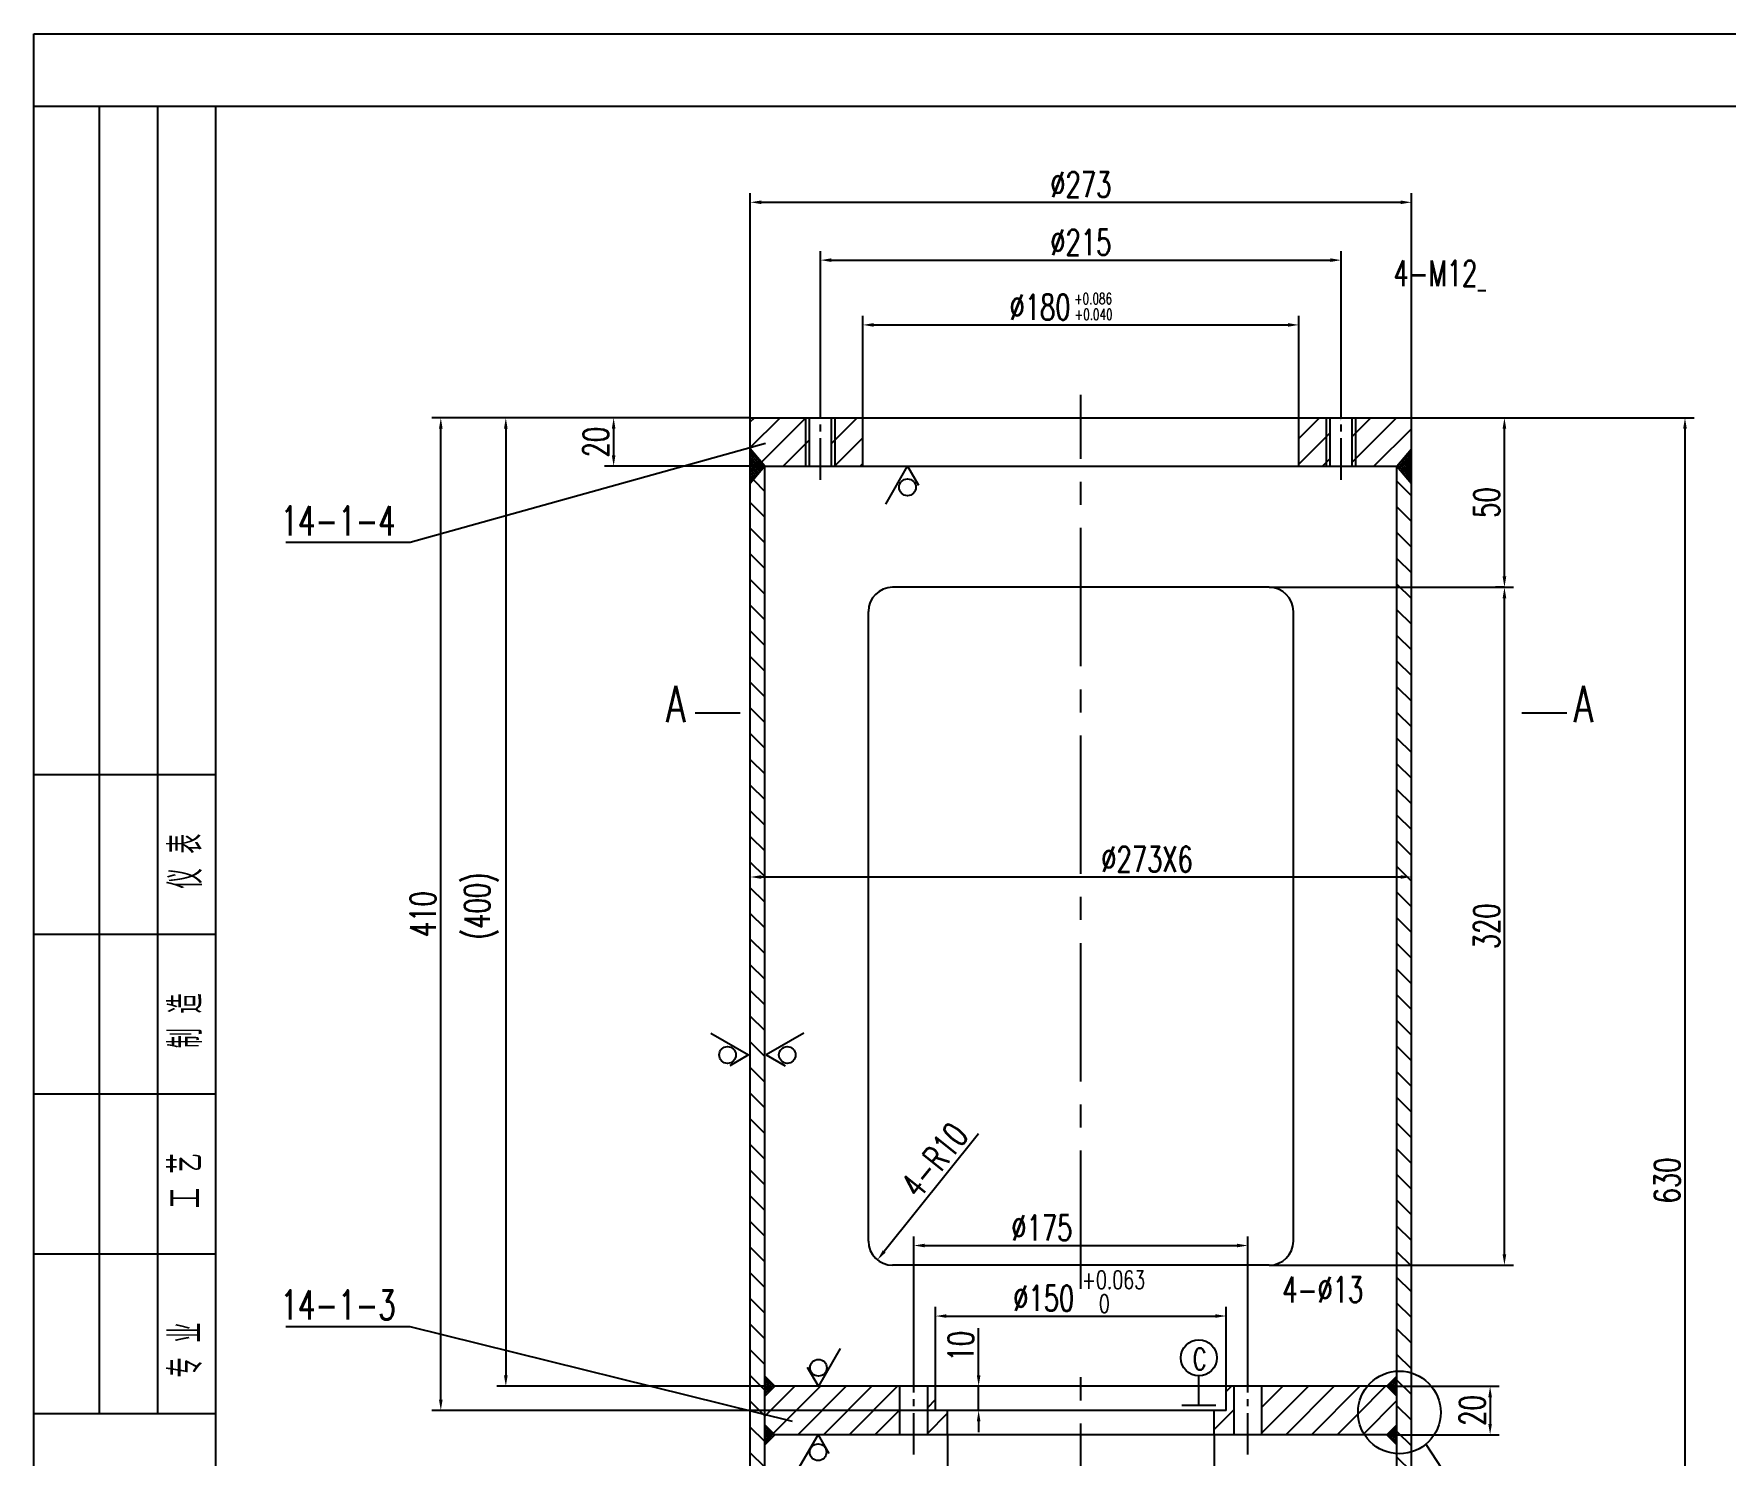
# Model space of a CAD drawing. Extents: x 946 to 3405, y -336 to 946.
# Drawn here: x 1799.7 to 2032.5, y 62.6 to 258.3 of the extents above; entities that cross this region are included whole.
import ezdxf

# ---------------------------------------------------------------- set-up
doc = ezdxf.new("R2010")
doc.units = 0
doc.header["$MEASUREMENT"] = 0
doc.linetypes.add('CENTER2', pattern=[28.575, 19.05, -3.175, 3.175, -3.175])
doc.layers.get('0').update_dxf_attribs({"linetype": 'CONTINUOUS'})
doc.layers.get('DEFPOINTS').update_dxf_attribs({"linetype": 'CONTINUOUS'})
for name, color, linetype in [('中心线', 1, 'CENTER2'), ('图层1', 4, 'CONTINUOUS'), ('标注线', 3, 'CONTINUOUS'), ('粗实线', 7, 'CONTINUOUS'), ('细实线', 4, 'CONTINUOUS')]:
    doc.layers.add(name, color=color, linetype=linetype)
doc.styles.add('STYLE1', font='romans.shx', dxfattribs={"width": 0.7, "height": 3.5, "bigfont": 'hz129.shx'})
doc.dimstyles.get("Standard").update_dxf_attribs({"dimtxt": 2.5, "dimasz": 2.5, "dimexe": 1.25, "dimexo": 0.625, "dimtad": 1, "dimdec": 0, "dimlfac": 4, "dimzin": 4, "dimdsep": 46, "dimtxsty": 'STYLE1', "dimcen": 0, "dimclrd": 256, "dimclre": 256, "dimclrt": 256, "dimadec": 0, "dimazin": 0, "dimtfac": 1, "dimtdec": 0, "dimtmove": 0, "dimatfit": 3, "dimfxl": 1, "dimtolj": 1, "dimtzin": 0, "dimarcsym": 0})
pattern_1 = [(45, (411.9142, 2634.7571), (-1.767767, 1.767767), [])]
pattern_2 = [(135, (411.9142, 2634.7571), (-1.767767, -1.767767), [])]

# ---------------------------------------------------------------- blocks, each defined once
blk = doc.blocks.new('*D51')
at = {"layer": 'DEFPOINTS', "color": 0}
for p in [(1973.85, 218.19), (1913.85, 205.39), (1973.85, 205.39)]:
    blk.add_point(p, dxfattribs=at)
at = {"layer": '标注线', "lineweight": -2}
for p, q in [((1913.85, 205.39), (1913.85, 219.44)), ((1973.85, 205.39), (1973.85, 219.44)), ((1915.35, 218.19), (1972.35, 218.19))]:
    blk.add_line(p, q, dxfattribs=at)
at = {"layer": '标注线'}
for points in [[(1915.35, 218.44), (1915.35, 217.94), (1913.85, 218.19)], [(1972.35, 218.44), (1972.35, 217.94), (1973.85, 218.19)]]:
    blk.add_solid(points, dxfattribs=at)
at = {"layer": '标注线', "insert": (1938.23, 220.64), "char_height": 3.5, "attachment_point": 5, "style": 'STYLE1'}
blk.add_mtext('\\A1;%%C180', dxfattribs=at)
blk = doc.blocks.new('*D52')
at = {"layer": 'DEFPOINTS', "color": 0}
for p in [(1979.68, 227.11), (1908.01, 205.39), (1979.68, 205.39)]:
    blk.add_point(p, dxfattribs=at)
at = {"layer": '标注线', "lineweight": -2}
for p, q in [((1908.01, 205.39), (1908.01, 228.36)), ((1979.68, 205.39), (1979.68, 228.36)), ((1909.51, 227.11), (1978.18, 227.11))]:
    blk.add_line(p, q, dxfattribs=at)
at = {"layer": '标注线'}
for points in [[(1909.51, 227.36), (1909.51, 226.86), (1908.01, 227.11)], [(1978.18, 227.36), (1978.18, 226.86), (1979.68, 227.11)]]:
    blk.add_solid(points, dxfattribs=at)
at = {"layer": '标注线', "insert": (1943.85, 229.56), "char_height": 3.5, "attachment_point": 5, "style": 'STYLE1'}
blk.add_mtext('\\A1;%%C215', dxfattribs=at)
blk = doc.blocks.new('*D53')
at = {"layer": 'DEFPOINTS', "color": 0}
for p in [(1989.35, 235.07), (1898.35, 205.39), (1989.35, 205.39)]:
    blk.add_point(p, dxfattribs=at)
at = {"layer": '标注线', "lineweight": -2}
for p, q in [((1898.35, 205.39), (1898.35, 236.32)), ((1989.35, 205.39), (1989.35, 236.32)), ((1899.85, 235.07), (1987.85, 235.07))]:
    blk.add_line(p, q, dxfattribs=at)
at = {"layer": '标注线'}
for points in [[(1899.85, 235.32), (1899.85, 234.82), (1898.35, 235.07)], [(1987.85, 235.32), (1987.85, 234.82), (1989.35, 235.07)]]:
    blk.add_solid(points, dxfattribs=at)
at = {"layer": '标注线', "insert": (1943.85, 237.52), "char_height": 3.5, "attachment_point": 5, "style": 'STYLE1'}
blk.add_mtext('\\A1;%%C273', dxfattribs=at)
blk = doc.blocks.new('*D54')
at = {"layer": 'DEFPOINTS', "color": 0}
for p in [(1898.35, 205.39), (1879.54, 198.73), (1900.35, 198.73)]:
    blk.add_point(p, dxfattribs=at)
at = {"layer": '标注线', "lineweight": -2}
for p, q in [((1898.35, 205.39), (1878.29, 205.39)), ((1879.54, 203.89), (1879.54, 200.23)), ((1900.35, 198.73), (1878.29, 198.73))]:
    blk.add_line(p, q, dxfattribs=at)
at = {"layer": '标注线'}
for points in [[(1879.29, 203.89), (1879.79, 203.89), (1879.54, 205.39)], [(1879.29, 200.23), (1879.79, 200.23), (1879.54, 198.73)]]:
    blk.add_solid(points, dxfattribs=at)
at = {"layer": '标注线', "insert": (1877.09, 202.06), "char_height": 3.5, "attachment_point": 5, "rotation": 90, "style": 'STYLE1'}
blk.add_mtext('\\A1;20', dxfattribs=at)
blk = doc.blocks.new('*D55')
at = {"layer": 'DEFPOINTS', "color": 0}
for p in [(1879.54, 205.39), (1864.7, 72.06), (1900.35, 72.06)]:
    blk.add_point(p, dxfattribs=at)
at = {"layer": '标注线', "lineweight": -2}
for p, q in [((1879.54, 205.39), (1863.45, 205.39)), ((1864.7, 203.89), (1864.7, 73.56)), ((1900.35, 72.06), (1863.45, 72.06))]:
    blk.add_line(p, q, dxfattribs=at)
at = {"layer": '标注线'}
for points in [[(1864.45, 203.89), (1864.95, 203.89), (1864.7, 205.39)], [(1864.45, 73.56), (1864.95, 73.56), (1864.7, 72.06)]]:
    blk.add_solid(points, dxfattribs=at)
at = {"layer": '标注线', "insert": (1861.34, 138.2), "char_height": 3.5, "attachment_point": 5, "rotation": 90, "style": 'STYLE1'}
blk.add_mtext('\\A1;(400)', dxfattribs=at)
blk = doc.blocks.new('*D56')
at = {"layer": 'DEFPOINTS', "color": 0}
for p in [(1855.75, 205.39), (1870.72, 205.39), (1925.51, 68.73)]:
    blk.add_point(p, dxfattribs=at)
at = {"layer": '标注线', "lineweight": -2}
for p, q in [((1870.72, 205.39), (1854.5, 205.39)), ((1855.75, 70.23), (1855.75, 203.89)), ((1925.51, 68.73), (1854.5, 68.73))]:
    blk.add_line(p, q, dxfattribs=at)
at = {"layer": '标注线'}
for points in [[(1855.5, 203.89), (1856, 203.89), (1855.75, 205.39)], [(1855.5, 70.23), (1856, 70.23), (1855.75, 68.73)]]:
    blk.add_solid(points, dxfattribs=at)
at = {"layer": '标注线', "insert": (1853.3, 137.06), "char_height": 3.5, "attachment_point": 5, "rotation": 90, "style": 'STYLE1'}
blk.add_mtext('\\A1;410', dxfattribs=at)
blk = doc.blocks.new('*D57')
at = {"layer": 'DEFPOINTS', "color": 0}
for p in [(1989.35, 142.18), (1898.35, 137.9), (1989.35, 137.9)]:
    blk.add_point(p, dxfattribs=at)
at = {"layer": '标注线', "lineweight": -2}
for p, q in [((1898.35, 137.9), (1898.35, 143.43)), ((1899.85, 142.18), (1987.85, 142.18)), ((1989.35, 137.9), (1989.35, 143.43))]:
    blk.add_line(p, q, dxfattribs=at)
at = {"layer": '标注线'}
for points in [[(1899.85, 142.43), (1899.85, 141.93), (1898.35, 142.18)], [(1987.85, 142.43), (1987.85, 141.93), (1989.35, 142.18)]]:
    blk.add_solid(points, dxfattribs=at)
at = {"layer": '标注线', "insert": (1952.96, 144.63), "char_height": 3.5, "attachment_point": 5, "style": 'STYLE1'}
blk.add_mtext('\\A1;%%C273X6', dxfattribs=at)
blk = doc.blocks.new('*D58')
at = {"layer": 'DEFPOINTS', "color": 0}
for p in [(1917.93, 92.06), (1915.85, 89.46)]:
    blk.add_point(p, dxfattribs=at)
at = {"layer": '标注线', "lineweight": -2}
blk.add_line((1929.74, 106.81), (1916.79, 90.63), dxfattribs=at)
at = {"layer": '标注线'}
blk.add_solid([(1916.59, 90.79), (1916.98, 90.47), (1915.85, 89.46)], dxfattribs=at)
at = {"layer": '标注线', "insert": (1923.7, 103.2), "char_height": 3.5, "attachment_point": 5, "rotation": 51.333, "style": 'STYLE1'}
blk.add_mtext('\\A1;4-R10', dxfattribs=at)
blk = doc.blocks.new('*D59')
at = {"layer": 'DEFPOINTS', "color": 0}
for p in [(1929.78, 72.06), (1930.1, 72.06), (1931.08, 68.73)]:
    blk.add_point(p, dxfattribs=at)
at = {"layer": '标注线', "lineweight": -2}
for p, q in [((1929.78, 73.56), (1929.78, 80.08)), ((1930.1, 72.06), (1928.53, 72.06)), ((1929.78, 68.73), (1929.78, 72.06)), ((1931.08, 68.73), (1928.53, 68.73)), ((1929.78, 67.23), (1929.78, 65.73))]:
    blk.add_line(p, q, dxfattribs=at)
at = {"layer": '标注线'}
for points in [[(1929.53, 73.56), (1930.03, 73.56), (1929.78, 72.06)], [(1929.53, 67.23), (1930.03, 67.23), (1929.78, 68.73)]]:
    blk.add_solid(points, dxfattribs=at)
at = {"layer": '标注线', "insert": (1927.33, 77.57), "char_height": 3.5, "attachment_point": 5, "rotation": 90, "style": 'STYLE1'}
blk.add_mtext('\\A1;10', dxfattribs=at)
blk = doc.blocks.new('*D60')
at = {"layer": 'DEFPOINTS', "color": 0}
for p in [(1963.85, 81.73), (1923.85, 72.06), (1963.85, 72.06)]:
    blk.add_point(p, dxfattribs=at)
at = {"layer": '标注线', "lineweight": -2}
for p, q in [((1923.85, 72.06), (1923.85, 82.98)), ((1925.35, 81.73), (1962.35, 81.73)), ((1963.85, 72.06), (1963.85, 82.98))]:
    blk.add_line(p, q, dxfattribs=at)
at = {"layer": '标注线'}
for points in [[(1925.35, 81.98), (1925.35, 81.48), (1923.85, 81.73)], [(1962.35, 81.98), (1962.35, 81.48), (1963.85, 81.73)]]:
    blk.add_solid(points, dxfattribs=at)
at = {"layer": '标注线', "insert": (1938.74, 84.18), "char_height": 3.5, "attachment_point": 5, "style": 'STYLE1'}
blk.add_mtext('\\A1;%%c150', dxfattribs=at)
blk = doc.blocks.new('*D61')
at = {"layer": 'DEFPOINTS', "color": 0}
for p in [(1966.85, 91.44), (1920.85, 72.06), (1966.85, 72.06)]:
    blk.add_point(p, dxfattribs=at)
at = {"layer": '标注线', "lineweight": -2}
for p, q in [((1920.85, 72.06), (1920.85, 92.69)), ((1922.35, 91.44), (1965.35, 91.44)), ((1966.85, 72.06), (1966.85, 92.69))]:
    blk.add_line(p, q, dxfattribs=at)
at = {"layer": '标注线'}
for points in [[(1922.35, 91.69), (1922.35, 91.19), (1920.85, 91.44)], [(1965.35, 91.69), (1965.35, 91.19), (1966.85, 91.44)]]:
    blk.add_solid(points, dxfattribs=at)
at = {"layer": '标注线', "insert": (1938.48, 93.89), "char_height": 3.5, "attachment_point": 5, "style": 'STYLE1'}
blk.add_mtext('\\A1;%%c175', dxfattribs=at)
blk = doc.blocks.new('*D62')
at = {"layer": 'DEFPOINTS', "color": 0}
for p in [(1985.97, 72.06), (1985.97, 65.39), (2000.18, 65.39)]:
    blk.add_point(p, dxfattribs=at)
at = {"layer": '标注线', "lineweight": -2}
for p, q in [((1985.97, 72.06), (2001.43, 72.06)), ((2000.18, 70.56), (2000.18, 66.89)), ((1985.97, 65.39), (2001.43, 65.39))]:
    blk.add_line(p, q, dxfattribs=at)
at = {"layer": '标注线'}
for points in [[(1999.93, 70.56), (2000.43, 70.56), (2000.18, 72.06)], [(1999.93, 66.89), (2000.43, 66.89), (2000.18, 65.39)]]:
    blk.add_solid(points, dxfattribs=at)
at = {"layer": '标注线', "insert": (1997.73, 68.73), "char_height": 3.5, "attachment_point": 5, "rotation": 90, "style": 'STYLE1'}
blk.add_mtext('\\A1;20', dxfattribs=at)
blk = doc.blocks.new('*D63')
at = {"layer": 'DEFPOINTS', "color": 0}
for p in [(1925.51, 65.39), (1962.18, 65.39), (1962.18, 56.12)]:
    blk.add_point(p, dxfattribs=at)
at = {"layer": '标注线', "lineweight": -2}
for p, q in [((1925.51, 65.39), (1925.51, 54.87)), ((1962.18, 65.39), (1962.18, 54.87)), ((1927.01, 56.12), (1960.68, 56.12))]:
    blk.add_line(p, q, dxfattribs=at)
at = {"layer": '标注线'}
for points in [[(1927.01, 56.37), (1927.01, 55.87), (1925.51, 56.12)], [(1960.68, 56.37), (1960.68, 55.87), (1962.18, 56.12)]]:
    blk.add_solid(points, dxfattribs=at)
at = {"layer": '标注线', "insert": (1938.98, 58.57), "char_height": 3.5, "attachment_point": 5, "style": 'STYLE1'}
blk.add_mtext('\\A1;%%C135', dxfattribs=at)
blk = doc.blocks.new('*D73')
at = {"layer": 'DEFPOINTS', "color": 0}
for p in [(1969.76, 182.06), (2002.15, 182.06), (1969.76, 88.73)]:
    blk.add_point(p, dxfattribs=at)
at = {"layer": '标注线', "lineweight": -2}
for p, q in [((1969.76, 182.06), (2003.4, 182.06)), ((2002.15, 90.23), (2002.15, 180.56)), ((1969.76, 88.73), (2003.4, 88.73))]:
    blk.add_line(p, q, dxfattribs=at)
at = {"layer": '标注线'}
for points in [[(2001.9, 180.56), (2002.4, 180.56), (2002.15, 182.06)], [(2001.9, 90.23), (2002.4, 90.23), (2002.15, 88.73)]]:
    blk.add_solid(points, dxfattribs=at)
at = {"layer": '标注线', "insert": (1999.7, 135.39), "char_height": 3.5, "attachment_point": 5, "rotation": 90, "style": 'STYLE1'}
blk.add_mtext('\\A1;320', dxfattribs=at)
blk = doc.blocks.new('*D74')
at = {"layer": 'DEFPOINTS', "color": 0}
for p in [(1989.35, 205.39), (2002.15, 205.39), (2002.15, 182.06)]:
    blk.add_point(p, dxfattribs=at)
at = {"layer": '标注线', "lineweight": -2}
for p, q in [((1989.35, 205.39), (2003.4, 205.39)), ((2002.15, 183.56), (2002.15, 203.89)), ((2002.15, 182.06), (2000.9, 182.06))]:
    blk.add_line(p, q, dxfattribs=at)
at = {"layer": '标注线'}
for points in [[(2001.9, 203.89), (2002.4, 203.89), (2002.15, 205.39)], [(2001.9, 183.56), (2002.4, 183.56), (2002.15, 182.06)]]:
    blk.add_solid(points, dxfattribs=at)
at = {"layer": '标注线', "insert": (1999.7, 193.73), "char_height": 3.5, "attachment_point": 5, "rotation": 90, "style": 'STYLE1'}
blk.add_mtext('\\A1;50', dxfattribs=at)
blk = doc.blocks.new('*D75')
at = {"layer": 'DEFPOINTS', "color": 0}
for p in [(2003.4, 205.39), (2003.85, -4.61), (2027, -4.61)]:
    blk.add_point(p, dxfattribs=at)
at = {"layer": '标注线', "lineweight": -2}
for p, q in [((2003.4, 205.39), (2028.25, 205.39)), ((2027, 203.89), (2027, -3.11)), ((2003.85, -4.61), (2028.25, -4.61))]:
    blk.add_line(p, q, dxfattribs=at)
at = {"layer": '标注线'}
for points in [[(2026.75, 203.89), (2027.25, 203.89), (2027, 205.39)], [(2026.75, -3.11), (2027.25, -3.11), (2027, -4.61)]]:
    blk.add_solid(points, dxfattribs=at)
at = {"layer": '标注线', "insert": (2024.55, 100.39), "char_height": 3.5, "attachment_point": 5, "rotation": 90, "style": 'STYLE1'}
blk.add_mtext('\\A1;630', dxfattribs=at)

msp = doc.modelspace()

# ---------------------------------------------------------------- hatches: boundary and pattern name
at = {"layer": '标注线'}
h = msp.add_hatch(dxfattribs=at)
h.set_pattern_fill('ANSI31', color=256, scale=20, style=0)
h.paths.add_polyline_path([(1906.01413, 205.39418), (1898.34747, 205.39418), (1898.34747, 201.10864), (1900.34747, 198.72751), (1906.01413, 198.72751)])
h.paths.add_polyline_path([(1913.84747, 205.39418), (1910.01413, 205.39418), (1910.01413, 198.72751), (1913.84747, 198.72751)])
h.paths.add_polyline_path([(1906.51413, 205.39418), (1906.01413, 205.39418), (1906.01413, 198.72751), (1906.51413, 198.72751)])
h.paths.add_polyline_path([(1910.01413, 205.39418), (1909.51413, 205.39418), (1909.51413, 198.72751), (1910.01413, 198.72751)])
h.paths.add_polyline_path([(1977.6808, 205.39418), (1973.84747, 205.39418), (1973.84747, 198.72751), (1977.6808, 198.72751)])
h.paths.add_polyline_path([(1981.6808, 205.39418), (1981.6808, 198.72751), (1987.34747, 198.72751), (1989.34747, 201.11102), (1989.34747, 205.39418)])
h.paths.add_polyline_path([(1981.1808, 198.72751), (1981.6808, 198.72751), (1981.6808, 205.39418), (1981.1808, 205.39418)])
h.paths.add_polyline_path([(1978.1808, 205.39418), (1977.6808, 205.39418), (1977.6808, 198.72751), (1978.1808, 198.72751)])
h = msp.add_hatch(dxfattribs=at)
h.set_pattern_fill('ANSI37', color=256, scale=2, style=0)
h.paths.add_polyline_path([(1898.89026, 200.46241), (1898.34747, 200.32209), (1898.34747, 198.72751), (1898.34747, 196.34638), (1900.34747, 198.72751)])
h.paths.add_polyline_path([(1898.34747, 201.10864), (1898.34747, 200.32209), (1898.89026, 200.46241)])
h = msp.add_hatch(dxfattribs=at)
h.set_pattern_fill('ANSI37', color=256, scale=2, style=0)
h.paths.add_polyline_path([(1989.34747, 201.11102), (1987.34747, 198.72751), (1989.34747, 196.344), (1989.34747, 198.72751)])
h = msp.add_hatch(dxfattribs=at)
h.set_pattern_fill('ANSI31', color=256, scale=20, angle=90, style=0)
h.set_pattern_definition(pattern_2)
h.paths.add_polyline_path([(1900.34747, 198.72751), (1898.34747, 196.344), (1898.34747, 81.73367), (1900.34747, 81.73367)])
h.paths.add_polyline_path([(1900.34747, 81.73367), (1898.34747, 81.73367), (1898.34747, 68.6336), (1900.34747, 68.13738)])
h.paths.add_polyline_path([(1900.34747, 68.13738), (1898.34747, 68.6336), (1898.34747, 51.55635), (1900.34747, 51.55635)])
h = msp.add_hatch(dxfattribs=at)
h.set_pattern_fill('ANSI31', color=256, scale=20, angle=90, style=0)
h.set_pattern_definition(pattern_2)
h.paths.add_polyline_path([(1987.34747, 81.73367), (1989.34747, 81.73367), (1989.34747, 196.344), (1987.34747, 198.72751)])
h.paths.add_polyline_path([(1989.34747, 81.73367), (1987.34747, 81.73367), (1987.34747, 74.1405, -0.089167688), (1989.34747, 73.9032)])
h.paths.add_polyline_path([(1989.34747, 73.9032, 0.089167688), (1987.34747, 74.1405), (1987.34747, 62.77755, 0.089167688), (1989.34747, 63.01485)])
h = msp.add_hatch(dxfattribs=at)
h.set_pattern_fill('ANSI37', color=256, scale=2, style=0)
h.paths.add_polyline_path([(1901.72558, 72.06084), (1900.34747, 73.43896), (1900.34747, 70.68273)])
h.paths.add_polyline_path([(1900.34747, 66.77229), (1900.34747, 64.01606), (1901.72558, 65.39418)])
h = msp.add_hatch(dxfattribs=at)
h.set_pattern_fill('ANSI37', color=256, scale=2, style=0)
h.paths.add_polyline_path([(1987.34747, 73.43896), (1985.96935, 72.06084), (1987.34747, 70.68273)])
h.paths.add_polyline_path([(1987.34747, 66.77229), (1985.96935, 65.39418), (1987.34747, 64.01606)])
h = msp.add_hatch(dxfattribs=at)
h.set_pattern_fill('ANSI31', color=256, scale=20, style=0)
h.set_pattern_definition(pattern_1)
h.paths.add_polyline_path([(1901.72558, 72.06084), (1900.34747, 70.68273), (1900.34747, 66.77229), (1901.72558, 65.39418), (1918.9308, 65.39418), (1918.9308, 72.06084)])
h.paths.add_polyline_path([(1922.76413, 65.39418), (1925.51413, 65.39418), (1925.51413, 68.72751), (1923.84747, 68.72751), (1923.84747, 72.06084), (1922.76413, 72.06084)])
h.paths.add_polyline_path([(1963.84747, 68.72751), (1962.1808, 68.72751), (1962.1808, 65.39418), (1964.9308, 65.39418), (1964.9308, 72.06084), (1963.84747, 72.06084)])
h = msp.add_hatch(dxfattribs=at)
h.set_pattern_fill('ANSI31', color=256, scale=20, style=0)
h.set_pattern_definition(pattern_1)
h.paths.add_polyline_path([(1982.89146, 65.39418, -0.143124307), (1981.9958, 68.45903, -0.172994694), (1983.28044, 72.06084), (1968.76413, 72.06084), (1968.76413, 65.39418)])
h = msp.add_hatch(dxfattribs=at)
h.set_pattern_fill('ANSI31', color=256, scale=20, style=0)
h.set_pattern_definition(pattern_1)
h.paths.add_polyline_path([(1981.9958, 68.45903, 0.143124307), (1982.89146, 65.39418), (1985.96935, 65.39418), (1987.34747, 66.77229), (1987.34747, 70.68273), (1985.96935, 72.06084), (1983.28044, 72.06084, 0.172994694)])
h = msp.add_hatch(dxfattribs=at)
h.set_pattern_fill('ANSI31', color=256, scale=20, angle=90, style=0)
h.set_pattern_definition(pattern_2)
h.paths.add_polyline_path([(1989.34747, 63.01485, -0.089167688), (1987.34747, 62.77755), (1987.34747, -1.60582), (1989.34747, -1.60582)])

# ---------------------------------------------------------------- linework, layer by layer
for p, q in [((1824.73289, 248.26649), (1799.73289, 248.26649)), ((1900.34747, 198.72751), (1898.34747, 201.10864)), ((1987.34747, 198.72751), (1989.34747, 201.11102)), ((1900.34747, 198.72751), (1898.34747, 196.34638)), ((1987.34747, 198.72751), (1989.34747, 196.344)), ((1824.73289, 68.26649), (1799.73289, 68.26649))]:
    msp.add_line(p, q)
at = {"linetype": 'Continuous'}
for p, q in [((1824.73289, 248.26649), (1824.73288, -325.73351)), ((2630.73289, 248.26647), (1824.73289, 248.26649))]:
    msp.add_line(p, q, dxfattribs=at)
at = {"layer": '中心线'}
for p, q in [((1943.84747, 85.46072), (1943.84747, 208.54863)), ((1943.84747, -9.25715), (1943.84747, 73.56769))]:
    msp.add_line(p, q, dxfattribs=at)
at = {"layer": '中心线', "ltscale": 0.3}
for p, q in [((1908.01413, 196.85848), (1908.01413, 206.96179)), ((1979.6808, 196.85848), (1979.6808, 206.96179)), ((1920.84747, 62.64932), (1920.84747, 75.26688)), ((1966.84747, 62.64932), (1966.84747, 75.19827))]:
    msp.add_line(p, q, dxfattribs=at)
at = {"layer": '图层1'}
for p, q in [((1808.73289, 248.26649), (1808.73289, 68.26649)), ((1816.73289, 248.26649), (1816.73289, 68.26649)), ((1824.73289, 156.26649), (1799.73289, 156.26649)), ((1824.73289, 134.26649), (1799.73289, 134.26649)), ((1824.73289, 112.26649), (1799.73289, 112.26649)), ((1824.73289, 90.26649), (1799.73289, 90.26649))]:
    msp.add_line(p, q, dxfattribs=at)
at = {"layer": '标注线'}
for p, q in [((1998.48594, 222.92695), (1999.57044, 222.92695)), ((1906.01413, 198.72751), (1906.01413, 205.39418)), ((1910.01413, 198.72751), (1910.01413, 205.39418)), ((1977.6808, 198.72751), (1977.6808, 205.39418)), ((1981.6808, 198.72751), (1981.6808, 205.39418)), ((1900.42618, 201.86795), (1851.51481, 188.21538)), ((1900.34747, 198.72751), (1889.15823, 198.72751)), ((1916.98937, 193.53136), (1919.98937, 198.72751)), ((1919.98937, 198.72751), (1921.48937, 196.12943)), ((1851.51481, 188.21538), (1834.42353, 188.21538)), ((1892.92432, 120.67506), (1898.12047, 117.67506)), ((1905.73935, 120.67506), (1900.5432, 117.67506)), ((1898.12047, 117.67506), (1895.52239, 116.17506)), ((1900.5432, 117.67506), (1903.14128, 116.17506)), ((1851.51481, 80.25326), (1834.42353, 80.25326)), ((1904.14435, 67.19534), (1851.51481, 80.25326)), ((1910.72533, 77.25699), (1907.72533, 72.06084)), ((1907.72533, 72.06084), (1906.22533, 74.65892)), ((1960.08927, 69.47754), (1960.08927, 73.48564)), ((1957.76314, 69.47754), (1962.41539, 69.47754)), ((1904.68129, 60.19802), (1907.68129, 65.39418)), ((1907.68129, 65.39418), (1909.18129, 62.7961)), ((1991.32911, 64.08489), (1997.85395, 54.11502))]:
    msp.add_line(p, q, dxfattribs=at)
for points in [[(1979.6808, 205.39418, 0, 0.4608, 0), (1980.26261, 206.80469, 0, 0, 0), (1986.17336, 222.92695, 0, 0, 0), (1998.48594, 222.92695, 0, 0, 0)], [(1973.84747, 218.19291, 0, 0.4, 0), (1975.17603, 218.19291, 0, 0, 0), (2004.32508, 218.19291, 0, 0, 0)], [(1923.64571, 205.39418, 0, 0.4, 0), (1923.64571, 206.88563, 0, 0, 0), (1923.64571, 213.15786, 0, 0, 0), (1928.83903, 213.15786, 0, 0, 0)], [(1923.84747, 81.73367, 0, 0.4, 0), (1922.51891, 81.73367, 0, 0, 0), (1897.09189, 81.73367, 0, 0, 0)], [(1963.87199, 81.73367, 0, 0.4, 0), (1965.20056, 81.73367, 0, 0, 0), (1996.39658, 81.73367, 0, 0, 0)], [(1966.84747, 72.06084, 0, 0.4608, 0), (1967.42928, 73.47136, 0, 0, 0), (1970.89192, 82.99143, 0, 0, 0), (1984.37068, 82.99143, 0, 0, 0)], [(1933.69414, 68.72751, 0, 0.3, 0), (1933.69414, 69.74822, 0, 0, 0), (1933.69414, 75.70218, 0, 0, 0), (1936.06399, 75.70218, 0, 0, 0)]]:
    msp.add_lwpolyline(points, format="xyseb", dxfattribs=at)
for centre, radius in [((1919.98867, 195.83079), 1.15241), ((1895.22375, 117.67576), 1.15241), ((1903.43992, 117.67576), 1.15241), ((1960.08927, 75.96684), 2.4812), ((1907.72602, 74.60941), 1.15241), ((1987.68744, 68.45903), 5.69164), ((1907.6806, 62.9807), 1.15241)]:
    msp.add_circle(centre, radius, dxfattribs=at)
at = {"layer": '粗实线'}
for p, q in [((1898.34747, 205.39418), (1989.34747, 205.39418)), ((1898.34747, 198.72751), (1898.34747, 205.39418)), ((1906.51413, 198.72751), (1906.51413, 205.39418)), ((1909.51413, 198.72751), (1909.51413, 205.39418)), ((1913.84747, 198.72751), (1913.84747, 205.39418)), ((1973.84747, 198.72751), (1973.84747, 205.39418)), ((1978.1808, 198.72751), (1978.1808, 205.39418)), ((1981.1808, 198.72751), (1981.1808, 205.39418)), ((1989.34747, 198.72751), (1989.34747, 205.39418)), ((1898.34747, -3.10582), (1898.34747, 198.72751)), ((1900.34747, 198.72751), (1987.34747, 198.72751)), ((1900.34747, -1.60582), (1900.34747, 198.72751)), ((1987.34747, -1.60582), (1987.34747, 198.72751)), ((1989.34747, -3.10582), (1989.34747, 198.72751)), ((1969.76413, 182.06084), (1917.9308, 182.06084)), ((1914.59747, 92.06084), (1914.59747, 178.72751)), ((1973.09747, 92.06084), (1973.09747, 178.72751)), ((1890.77309, 164.76809), (1896.94425, 164.76809)), ((2004.54787, 164.76809), (2010.71903, 164.76809)), ((1969.76413, 88.72751), (1917.9308, 88.72751)), ((1900.34747, 73.43896), (1901.72558, 72.06084)), ((1987.34747, 73.43896), (1985.96935, 72.06084)), ((1900.34747, 70.68273), (1901.72558, 72.06084)), ((1985.96935, 72.06084), (1901.72558, 72.06084)), ((1918.9308, 65.39418), (1918.9308, 72.06084)), ((1922.76413, 65.39418), (1922.76413, 72.06084)), ((1923.84747, 68.72751), (1923.84747, 72.06084)), ((1963.84747, 68.72751), (1963.84747, 72.06084)), ((1964.9308, 65.39418), (1964.9308, 72.06084)), ((1968.76413, 65.39418), (1968.76413, 72.06084)), ((1987.34747, 70.68273), (1985.96935, 72.06084)), ((1963.84747, 68.72751), (1923.84747, 68.72751)), ((1925.51413, 65.39418), (1925.51413, 68.72751)), ((1962.1808, 65.39418), (1962.1808, 68.72751)), ((1900.34747, 66.77229), (1901.72558, 65.39418)), ((1900.34747, 64.01606), (1901.72558, 65.39418)), ((1985.96935, 65.39418), (1901.72558, 65.39418)), ((1987.34747, 66.77229), (1985.96935, 65.39418)), ((1987.34747, 64.01606), (1985.96935, 65.39418))]:
    msp.add_line(p, q, dxfattribs=at)
for centre, start, end in [((1917.9308, 178.72751), 90, 180), ((1969.76413, 178.72751), 0, 90), ((1917.9308, 92.06084), 180, 270), ((1969.76413, 92.06084), 270, 0)]:
    msp.add_arc(centre, 3.33333, start, end, dxfattribs=at)
at = {"layer": '细实线'}
msp.add_line((1799.73289, -335.73353), (1799.73289, 258.26647), dxfattribs=at)
at = {"layer": '细实线', "linetype": 'ByBlock'}
msp.add_line((1799.73289, 258.26647), (2640.73289, 258.26647), dxfattribs=at)

# ---------------------------------------------------------------- texts
at = {"layer": '标注线', "style": 'STYLE1', "width": 0.7}
for s, height, p in [('4-M12', 3.5, (1986.86511, 223.54394)), ('+0.086', 1.5, (1942.9231, 221.05)), ('+0.040', 1.5, (1942.99816, 218.88545)), ('14-1-4', 4, (1833.69746, 189.21319)), ('A', 5, (1886.75685, 163.48264)), ('A', 5, (2011.68712, 163.48264)), ('+0.063', 2.5, (1943.9868, 85.46072)), ('4-%%C13', 3.5, (1971.58367, 83.60843)), ('14-1-3', 4, (1833.69746, 81.25107)), ('0', 2.5, (1946.33434, 82.18404)), ('C', 3, (1959.24751, 74.3241))]:
    msp.add_text(s, height=height, dxfattribs=at).set_placement(p)
at = {"layer": '标注线', "style": 'STYLE1', "width": 0.65}
for s, p in [('仪 表', (1822.88322, 140.59215)), ('制 造', (1822.88322, 118.59215)), ('工 艺', (1822.88322, 96.59215)), ('专 业', (1822.88322, 73.28127))]:
    msp.add_text(s, height=4.5, rotation=90, dxfattribs=at).set_placement(p)

# ---------------------------------------------------------------- dimensions: what is measured, and where the dimension line sits
at = {"layer": '标注线'}
for base, p1, p2, text, picture, middle in [((1989.34747, 235.07225), (1898.34747, 205.39418), (1989.34747, 205.39418), '%%C273', '*D53', (1943.84747, 237.52225)), ((1979.6808, 227.11055), (1908.01413, 205.39418), (1979.6808, 205.39418), '%%C215', '*D52', (1943.84747, 229.56055))]:
    dim = msp.add_linear_dim(base=base, p1=p1, p2=p2, text=text, dimstyle='Standard', override={"dimtxt": 3.5, "dimasz": 1.5, "dimexe": 1.25, "dimexo": 0, "dimgap": 0.7, "dimtad": 1, "dimtih": 0, "dimtoh": 0, "dimdec": 1, "dimzin": 8, "dimlunit": 6, "dimtxsty": 'STYLE1', "dimcen": 1.5, "dimtp": 0.5, "dimtm": 0.1, "dimtfac": 0.7, "dimtdec": 1, "dimtofl": 1, "dimatfit": 2}, dxfattribs=at)
    dim.commit()
    dim.dimension.update_dxf_attribs({"geometry": picture, "text_midpoint": middle})
for base, p1, p2, text, picture, middle in [((1973.84747, 218.19291), (1913.84747, 205.39418), (1973.84747, 205.39418), '%%C180', '*D51', (1938.2308, 218.19291)), ((1989.34747, 142.17613), (1898.34747, 137.90166), (1989.34747, 137.90166), '%%C273X6', '*D57', (1952.96432, 142.17613)), ((1966.84747, 91.44292), (1920.84747, 72.06084), (1966.84747, 72.06084), '%%c175', '*D61', (1938.47829, 91.44292)), ((1963.84747, 81.73367), (1923.84747, 72.06084), (1963.84747, 72.06084), '%%c150', '*D60', (1938.73941, 81.73367)), ((1962.1808, 56.12273), (1925.51413, 65.39418), (1962.1808, 65.39418), '%%C135', '*D63', (1938.97733, 56.12273))]:
    dim = msp.add_linear_dim(base=base, p1=p1, p2=p2, text=text, dimstyle='Standard', override={"dimtxt": 3.5, "dimasz": 1.5, "dimexe": 1.25, "dimexo": 0, "dimgap": 0.7, "dimtad": 1, "dimtih": 0, "dimtoh": 0, "dimdec": 1, "dimzin": 8, "dimlunit": 6, "dimtxsty": 'STYLE1', "dimcen": 1.5, "dimtp": 0.5, "dimtm": 0.1, "dimtfac": 0.7, "dimtdec": 1, "dimtofl": 1, "dimatfit": 2}, dxfattribs=at)
    dim.commit()
    dim.dimension.update_dxf_attribs({"geometry": picture, "text_midpoint": middle, "dimtype": 160})
for base, p1, p2, text, override, picture, middle in [((1855.75429, 205.39418), (1925.51413, 68.72751), (1870.72226, 205.39418), '410', {"dimtxt": 3.5, "dimasz": 1.5, "dimexe": 1.25, "dimexo": 0, "dimgap": 0.7, "dimtad": 1, "dimtih": 0, "dimtoh": 0, "dimdec": 1, "dimzin": 8, "dimlunit": 6, "dimtxsty": 'STYLE1', "dimcen": 1.5, "dimtp": 0.5, "dimtm": 0.1, "dimtfac": 0.7, "dimtdec": 1, "dimtofl": 1, "dimatfit": 2}, '*D56', (1853.30429, 137.06084)), ((1879.53616, 198.72751), (1898.34747, 205.39418), (1900.34747, 198.72751), '20', {"dimtxt": 3.5, "dimasz": 1.5, "dimexe": 1.25, "dimexo": 0, "dimgap": 0.7, "dimtad": 1, "dimtih": 0, "dimtoh": 0, "dimdec": 1, "dimzin": 8, "dimlunit": 6, "dimtxsty": 'STYLE1', "dimcen": 1.5, "dimtp": 0.5, "dimtm": 0.1, "dimtfac": 0.7, "dimtdec": 1, "dimtofl": 1, "dimatfit": 2}, '*D54', (1877.08616, 202.06084)), ((2002.1499, 205.39418), (2002.1499, 182.06084), (1989.34747, 205.39418), '50', {"dimtxt": 3.5, "dimasz": 1.5, "dimexe": 1.25, "dimexo": 0, "dimgap": 0.7, "dimtad": 1, "dimtih": 0, "dimtoh": 0, "dimdec": 2, "dimzin": 8, "dimtxsty": 'STYLE1', "dimcen": 1.5, "dimtp": 0.5, "dimtm": 0.1, "dimtfac": 0.7, "dimtdec": 2, "dimtofl": 1, "dimatfit": 2}, '*D74', (1999.6999, 193.72751)), ((2002.1499, 182.06084), (1969.76413, 88.72751), (1969.76413, 182.06084), '320', {"dimtxt": 3.5, "dimasz": 1.5, "dimexe": 1.25, "dimexo": 0, "dimgap": 0.7, "dimtad": 1, "dimtih": 0, "dimtoh": 0, "dimdec": 2, "dimzin": 8, "dimtxsty": 'STYLE1', "dimcen": 1.5, "dimtp": 0.5, "dimtm": 0.1, "dimtfac": 0.7, "dimtdec": 2, "dimtofl": 1, "dimatfit": 2}, '*D73', (1999.6999, 135.39418)), ((1929.78211, 72.06084), (1931.07912, 68.72751), (1930.09849, 72.06084), '10', {"dimtxt": 3.5, "dimasz": 1.5, "dimexe": 1.25, "dimexo": 0, "dimgap": 0.7, "dimtad": 1, "dimtih": 0, "dimtoh": 0, "dimdec": 1, "dimzin": 8, "dimlunit": 6, "dimtxsty": 'STYLE1', "dimcen": 1.5, "dimtp": 0.5, "dimtm": 0.1, "dimtfac": 0.7, "dimtdec": 1, "dimtofl": 1, "dimatfit": 2}, '*D59', (1927.33211, 77.56918)), ((2000.17743, 65.39418), (1985.96935, 72.06084), (1985.96935, 65.39418), '20', {"dimtxt": 3.5, "dimasz": 1.5, "dimexe": 1.25, "dimexo": 0, "dimgap": 0.7, "dimtad": 1, "dimtih": 0, "dimtoh": 0, "dimdec": 1, "dimzin": 8, "dimlunit": 6, "dimtxsty": 'STYLE1', "dimcen": 1.5, "dimtp": 0.5, "dimtm": 0.1, "dimtfac": 0.7, "dimtdec": 1, "dimtofl": 1, "dimatfit": 2}, '*D62', (1997.72743, 68.72751))]:
    dim = msp.add_linear_dim(base=base, p1=p1, p2=p2, angle=90, text=text, dimstyle='Standard', override=override, dxfattribs=at)
    dim.commit()
    dim.dimension.update_dxf_attribs({"geometry": picture, "text_midpoint": middle})
for base, p1, p2, text, override, picture, middle in [((1864.7033, 72.06084), (1879.53616, 205.39418), (1900.34747, 72.06084), '(400)', {"dimtxt": 3.5, "dimasz": 1.5, "dimexe": 1.25, "dimexo": 0, "dimgap": 0.7, "dimtad": 1, "dimtih": 0, "dimtoh": 0, "dimdec": 1, "dimzin": 8, "dimlunit": 6, "dimtxsty": 'STYLE1', "dimcen": 1.5, "dimtp": 0.5, "dimtm": 0.1, "dimtfac": 0.7, "dimtdec": 1, "dimtofl": 1, "dimatfit": 2}, '*D55', (1864.7033, 138.1969)), ((2026.995, -4.60582), (2003.3999, 205.39418), (2003.84747, -4.60582), '630', {"dimtxt": 3.5, "dimasz": 1.5, "dimexe": 1.25, "dimexo": 0, "dimgap": 0.7, "dimtad": 1, "dimtih": 0, "dimtoh": 0, "dimdec": 2, "dimzin": 8, "dimtxsty": 'STYLE1', "dimcen": 1.5, "dimtp": 0.5, "dimtm": 0.1, "dimtfac": 0.7, "dimtdec": 2, "dimtofl": 1, "dimatfit": 2}, '*D75', (2026.995, 100.39418))]:
    dim = msp.add_linear_dim(base=base, p1=p1, p2=p2, angle=90, text=text, dimstyle='Standard', override=override, dxfattribs=at)
    dim.commit()
    dim.dimension.update_dxf_attribs({"geometry": picture, "text_midpoint": middle, "dimtype": 160})
dim = msp.add_radius_dim(center=(1917.9308, 92.06084), mpoint=(1915.84815, 89.45821), text='4-R10', dimstyle='Standard', override={"dimtxt": 3.5, "dimasz": 1.5, "dimexe": 1.25, "dimexo": 0, "dimgap": 0.7, "dimtad": 2, "dimdec": 1, "dimzin": 8, "dimlunit": 6, "dimtxsty": 'STYLE1', "dimcen": 1.5, "dimtp": 0.5, "dimtm": 0.1, "dimtfac": 0.7, "dimtdec": 1, "dimtofl": 1}, dxfattribs=at)
dim.commit()
dim.dimension.update_dxf_attribs({"geometry": '*D58', "text_midpoint": (1925.61764, 101.6669), "dimtype": 164})

doc.saveas('drawing.dxf')
